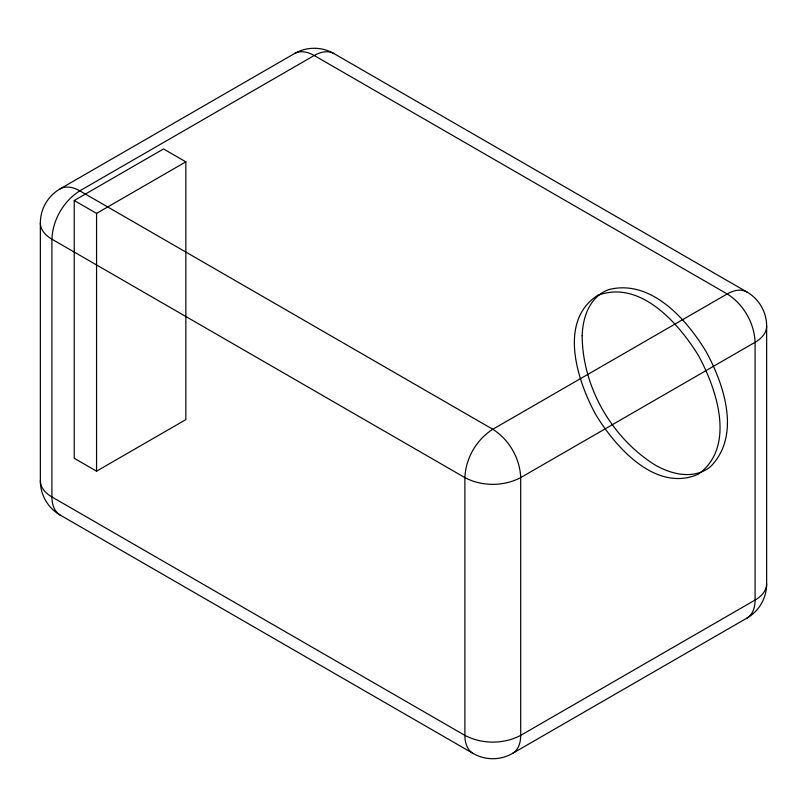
<?xml version="1.0" encoding="UTF-8"?>
<svg xmlns="http://www.w3.org/2000/svg" width="807" height="807" viewBox="0 0 807 807"><rect width="100%" height="100%" fill="white"/><g stroke="black" fill="none" stroke-linecap="round" stroke-linejoin="round"><path stroke-width="1.21" d="M766.65 326.169C766.6 333.341 760.951 338.95 755.09 342.279L520.697 477.613C503.659 486.591 481.92 486.591 464.893 477.613L51.91 239.175C46.049 235.846 40.4 230.227 40.35 223.065A39.462 39.462 0 0 1 60.081 188.888L294.474 53.565A39.462 39.462 0 0 1 333.937 53.565L746.919 291.993A39.462 39.462 0 0 1 766.65 326.169L766.65 583.935C766.6 591.107 760.951 596.716 755.09 600.045L520.697 735.379C503.659 744.357 481.92 744.357 464.893 735.379L51.91 496.941C46.049 493.612 40.4 488.003 40.35 480.831L40.35 223.065M333.937 53.565C327.713 50.014 320.016 52.112 314.205 55.512L79.812 190.845C63.521 201.104 52.647 219.928 51.91 239.175L51.91 496.941C51.86 503.679 53.898 511.376 60.081 515.007L473.063 753.435A39.462 39.462 0 0 0 512.526 753.435C518.709 749.814 520.747 742.107 520.697 735.379L520.697 477.613C519.96 458.366 509.086 439.533 492.795 429.274L79.812 190.845C74.002 187.436 66.315 185.348 60.081 188.888M512.526 753.435L746.919 618.112C753.102 614.48 755.14 606.783 755.09 600.045L755.09 342.279C754.353 323.042 743.479 304.209 727.188 293.95L314.205 55.512C308.567 52.223 301.253 50.145 295.08 53.232M74.234 200.509L163.528 148.952L185.852 161.844L185.852 419.61L96.558 471.167L74.234 458.275L74.234 200.509L96.558 213.401L96.558 471.167M96.558 213.401L185.852 161.844M597.937 295.211C557.425 321.075 577.62 381.63 595.899 414.859C615.539 447.028 655.839 493.057 698.499 474.102C736.246 446.634 716.535 388.712 698.499 355.625C678.869 323.627 640.072 279.02 597.473 295.533M746.919 291.993C740.685 288.452 732.998 290.54 727.188 293.95L492.795 429.274C476.493 439.533 465.629 458.366 464.893 477.613L464.893 735.379C464.842 742.107 466.88 749.814 473.063 753.435M60.081 515.007A39.462 39.462 0 0 1 40.35 480.831M766.65 583.935A39.462 39.462 0 0 1 746.919 618.112M582.15 335.692C582.503 386.926 611.454 437.424 654.638 464.721C668.67 472.852 686.374 478.158 702.08 471.712A34.348 34.348 0 0 0 710.634 466.547C741.23 435.397 724.121 384.455 705.933 351.327C686.343 319.017 650.775 278.738 608.508 289.652A34.348 34.348 0 0 0 599.752 294.474C587.234 304.088 582.654 320.54 582.15 335.692"/></g></svg>
